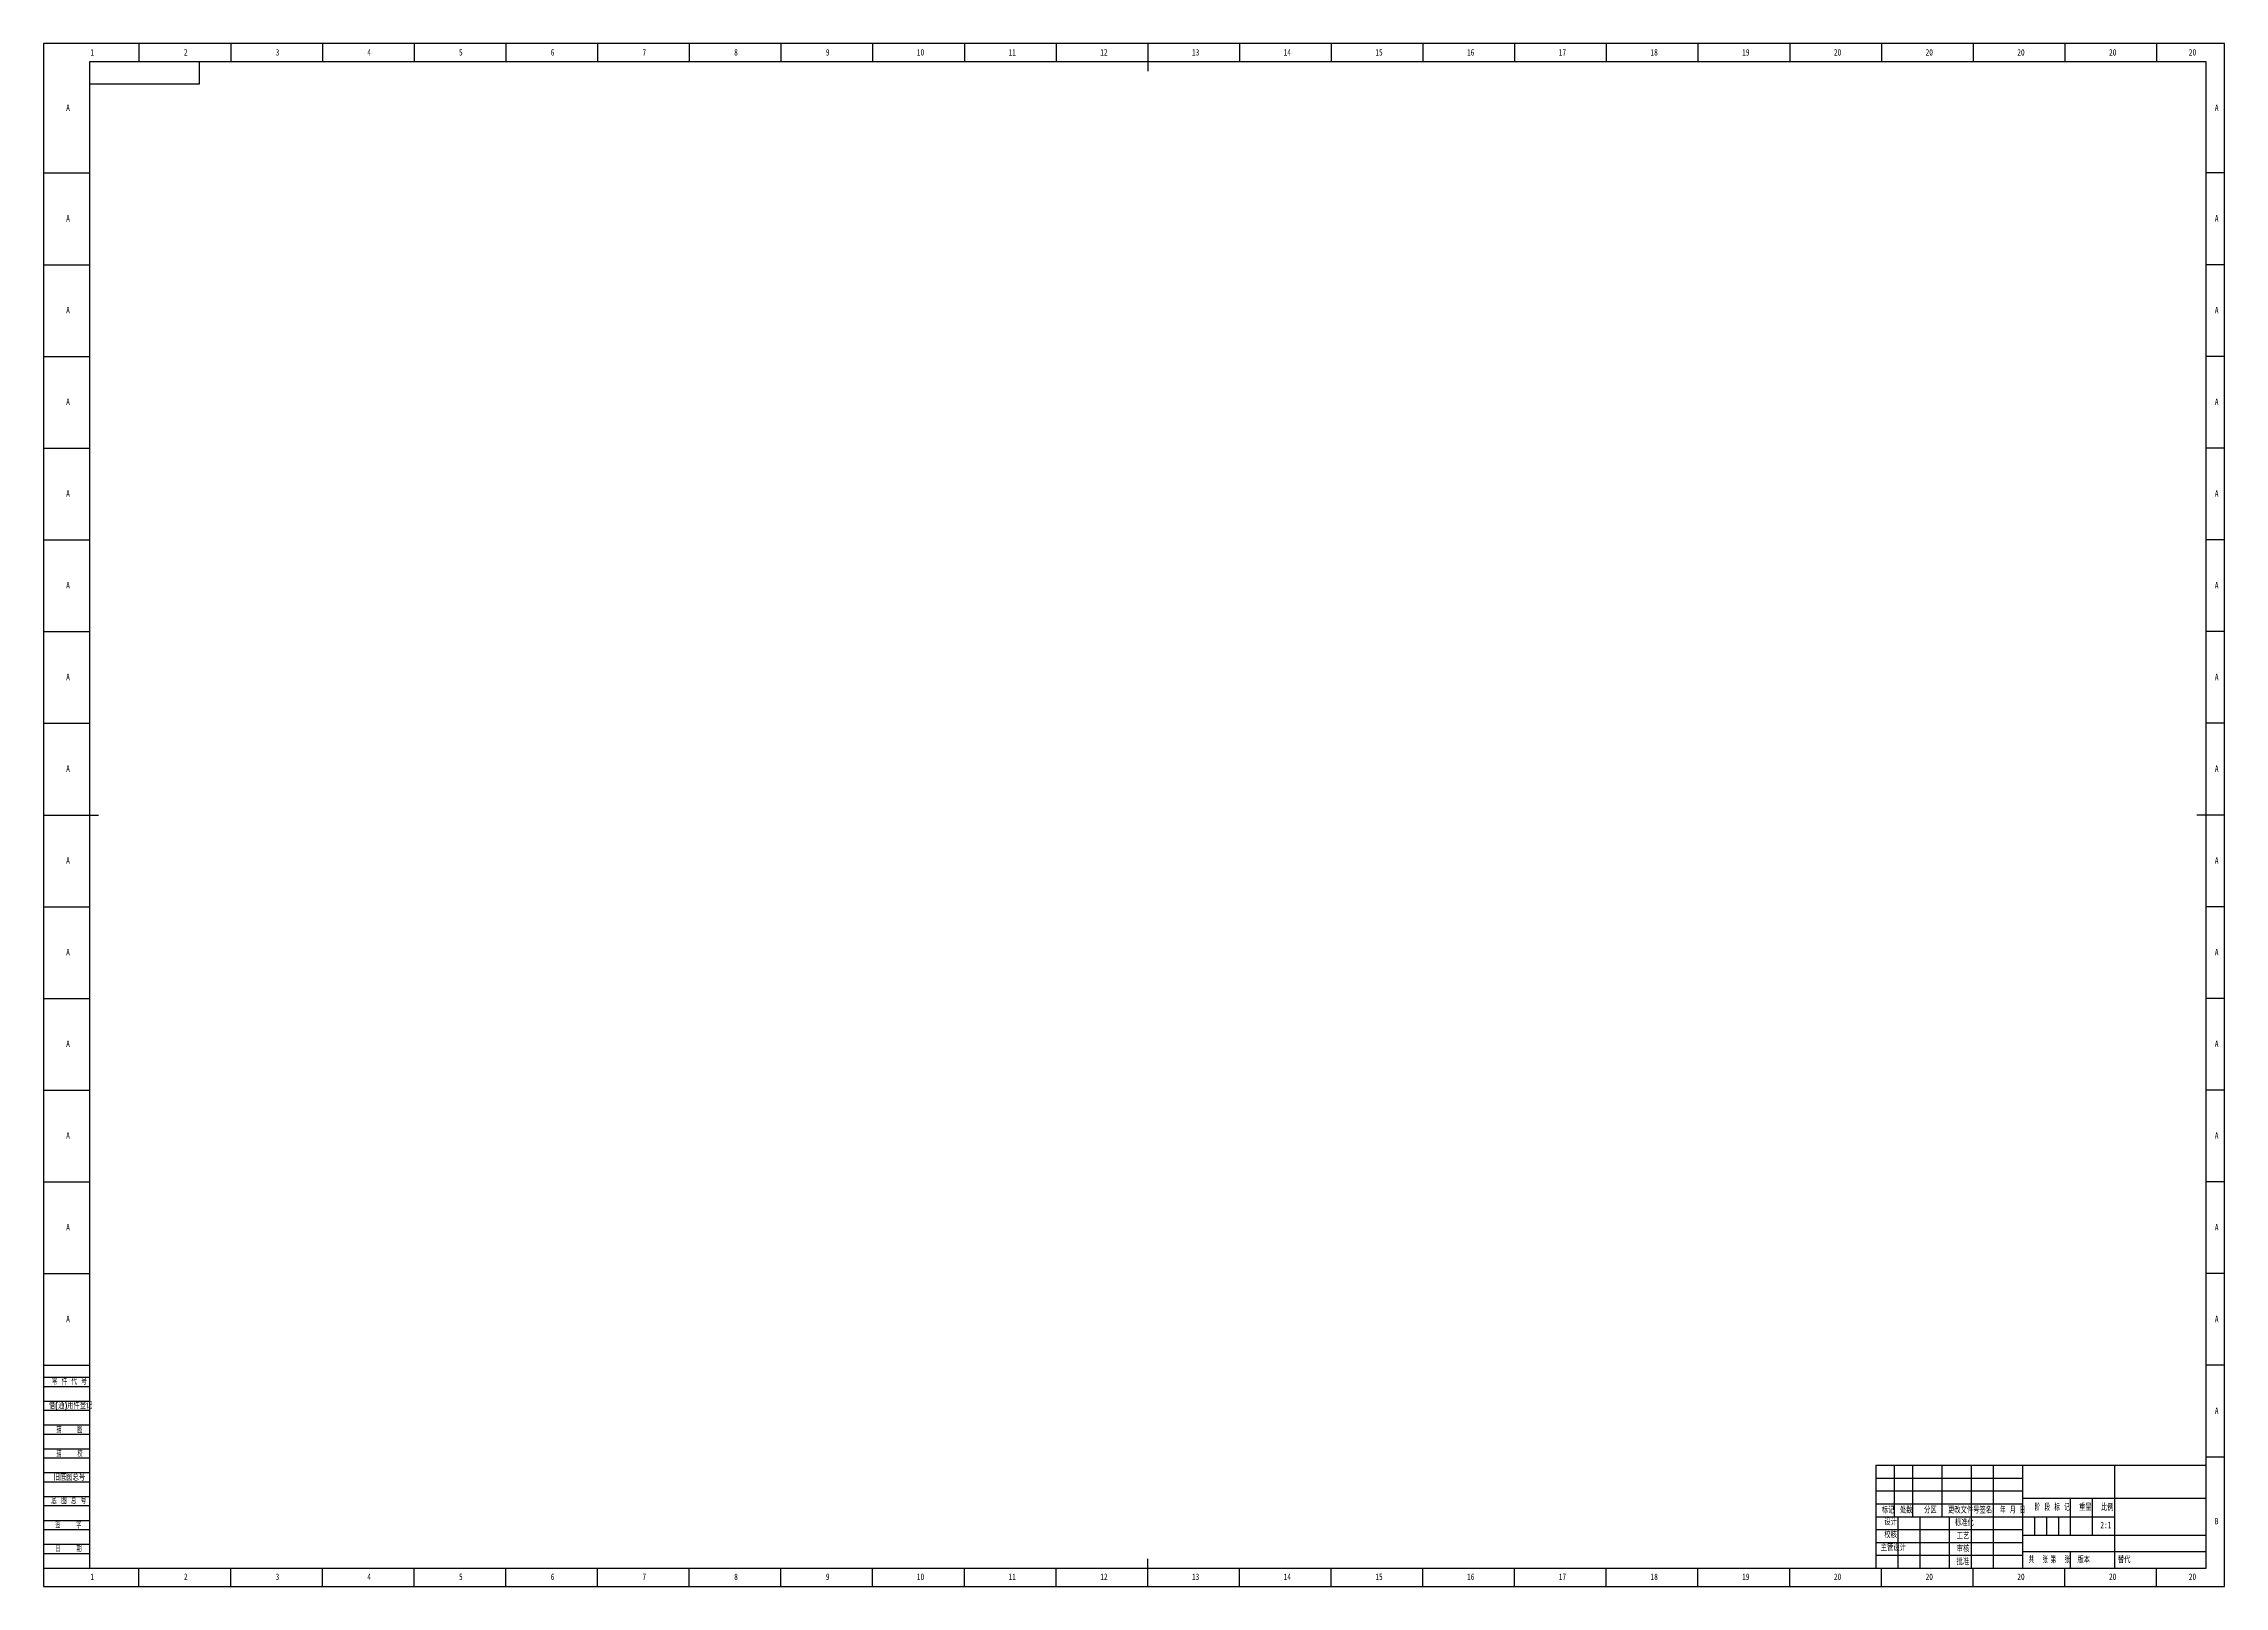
# Model space of a CAD drawing. Header units: millimetres. Extents: x 0 to 1189, y 0 to 841.
import ezdxf

# ---------------------------------------------------------------- set-up
doc = ezdxf.new("R2010")
doc.units = ezdxf.units.MM
for name, color, linetype in [('10', 7, 'Continuous'), ('5', 7, 'Continuous'), ('9', 7, 'Continuous'), ('SLD-0', 7, 'Continuous')]:
    doc.layers.add(name, color=color, linetype=linetype)
doc.styles.add('SLDTEXTSTYLE0', font='TXT', dxfattribs={"width": 0.7, "bigfont": 'bigfont'})
doc.styles.add('SLDTEXTSTYLE1', font='TXT', dxfattribs={"width": 0.6, "bigfont": 'bigfont'})
doc.styles.add('SLDTEXTSTYLE2', font='TXT', dxfattribs={"width": 0.614286, "bigfont": 'bigfont'})
doc.styles.add('SLDTEXTSTYLE3', font='TXT', dxfattribs={"width": 0.62, "bigfont": 'bigfont'})
doc.styles.add('SLDTEXTSTYLE4', font='TXT', dxfattribs={"width": 0.566667, "bigfont": 'bigfont'})
doc.styles.add('SLDTEXTSTYLE5', font='TXT', dxfattribs={"width": 0.7})

msp = doc.modelspace()

# ---------------------------------------------------------------- linework, layer by layer
at = {"layer": '5', "color": 7}
for p, q in [((1189, 841), (0, 841)), ((0, 841), (0, 0)), ((1189, 0), (1189, 841)), ((0, 114), (25, 114)), ((0, 109), (25, 109)), ((0, 101), (25, 101)), ((0, 96), (25, 96)), ((0, 88), (25, 88)), ((0, 83), (25, 83)), ((0, 75), (25, 75)), ((0, 70), (25, 70)), ((0, 62), (25, 62)), ((0, 57), (25, 57)), ((0, 49), (25, 49)), ((999, 59), (1079, 59)), ((999, 52), (1079, 52)), ((0, 44), (25, 44)), ((0, 36), (25, 36)), ((1085.5, 38), (1085.5, 28)), ((1092, 38), (1092, 28)), ((1098.5, 38), (1098.5, 28)), ((0, 31), (25, 31)), ((0, 23), (25, 23)), ((0, 18), (25, 18)), ((0, 0), (1189, 0))]:
    msp.add_line(p, q, dxfattribs=at)
at = {"layer": '5'}
for p, q in [((52, 841), (52, 831.1)), ((102, 841), (102, 831.1)), ((152, 841), (152, 831.1)), ((202, 841), (202, 831.1)), ((252, 841), (252, 831.1)), ((302, 841), (302, 831.1)), ((352, 841), (352, 831.1)), ((402, 841), (402, 831.1)), ((452, 841), (452, 831.1)), ((502, 841), (502, 831.1)), ((552, 841), (552, 831.1)), ((652, 841), (652, 831.1)), ((702, 841), (702, 831.1)), ((752, 841), (752, 831.1)), ((802, 841), (802, 831.1)), ((852, 841), (852, 831.1)), ((902, 841), (902, 831.1)), ((952, 841), (952, 831.1)), ((1002, 841), (1002, 831.1)), ((1052, 841), (1052, 831.1)), ((1102, 841), (1102, 831.1)), ((1152, 841), (1152, 831.1)), ((0, 770.5), (25, 770.5)), ((1189, 770.5), (1179, 770.5)), ((0, 720.5), (25, 720.5)), ((1189, 720.5), (1179, 720.5)), ((0, 670.5), (25, 670.5)), ((1189, 670.5), (1179, 670.5)), ((0, 620.5), (25, 620.5)), ((1189, 620.5), (1179, 620.5)), ((0, 570.5), (25, 570.5)), ((1189, 570.5), (1179, 570.5)), ((0, 520.5), (25, 520.5)), ((1189, 520.5), (1179, 520.5)), ((0, 470.5), (25, 470.5)), ((1189, 470.5), (1179, 470.5)), ((0, 370.5), (25, 370.5)), ((1189, 370.5), (1179, 370.5)), ((0, 320.5), (25, 320.5)), ((1189, 320.5), (1179, 320.5)), ((0, 270.5), (25, 270.5)), ((1189, 270.5), (1179, 270.5)), ((0, 220.5), (25, 220.5)), ((1189, 220.5), (1179, 220.5)), ((0, 170.5), (25, 170.5)), ((1189, 170.5), (1179, 170.5)), ((0, 120.5), (25, 120.5)), ((1189, 120.5), (1179, 120.5)), ((1189, 70.5), (1179, 70.5)), ((52, 0), (52, 10)), ((102, 0), (102, 10)), ((152, 0), (152, 10)), ((202, 0), (202, 10)), ((252, 0), (252, 10)), ((302, 0), (302, 10)), ((352, 0), (352, 10)), ((402, 0), (402, 10)), ((452, 0), (452, 10)), ((502, 0), (502, 10)), ((552, 0), (552, 10)), ((652, 0), (652, 10)), ((702, 0), (702, 10)), ((752, 0), (752, 10)), ((802, 0), (802, 10)), ((852, 0), (852, 10)), ((902, 0), (902, 10)), ((952, 0), (952, 10)), ((1002, 0), (1002, 10)), ((1052, 0), (1052, 10)), ((1102, 0), (1102, 10)), ((1152, 0), (1152, 10))]:
    msp.add_line(p, q, dxfattribs=at)
at = {"layer": '5', "lineweight": 25}
for p, q in [((602, 841), (602, 826)), ((0, 420.5), (30, 420.5)), ((1189, 420.5), (1174, 420.5)), ((602, 0), (602, 15)), ((1105, 19), (1105, 10))]:
    msp.add_line(p, q, dxfattribs=at)
at = {"layer": '5', "color": 7, "lineweight": 25}
for p, q in [((1179, 831.1), (25, 831.1)), ((25, 831.1), (25, 10)), ((85, 819), (85, 831)), ((1179, 10), (1179, 831.1)), ((25, 819), (85, 819)), ((999, 66), (1179, 66)), ((999, 66), (999, 10)), ((1009, 66), (1009, 38)), ((1019, 66), (1019, 38)), ((1035, 66), (1035, 38)), ((1051, 66), (1051, 10)), ((1063, 66), (1063, 10)), ((1079, 66), (1079, 10)), ((1129, 66), (1129, 38)), ((1079, 48), (1179, 48)), ((1105, 48), (1105, 28)), ((1117, 48), (1117, 28)), ((999, 45), (1079, 45)), ((999, 38), (1129, 38)), ((1011, 38), (1011, 10)), ((1023, 38), (1023, 10)), ((1039, 38), (1039, 10)), ((1129, 38), (1129, 10)), ((999, 31), (1079, 31)), ((999, 24), (1079, 24)), ((1079, 28), (1179, 28)), ((999, 17), (1079, 17)), ((1079, 19), (1179, 19)), ((0, 10), (1179, 10))]:
    msp.add_line(p, q, dxfattribs=at)

# ---------------------------------------------------------------- texts
at = {"layer": '10', "char_height": 3.5, "attachment_point": 2}
for s, insert, style in [('1', (26.5, 838), 'SLDTEXTSTYLE5'), ('2', (77.5, 838), 'SLDTEXTSTYLE5'), ('3', (127.5, 838), 'SLDTEXTSTYLE5'), ('4', (177.5, 838), 'SLDTEXTSTYLE5'), ('5', (227.5, 838), 'SLDTEXTSTYLE5'), ('6', (277.5, 838), 'SLDTEXTSTYLE5'), ('7', (327.5, 838), 'SLDTEXTSTYLE5'), ('8', (377.5, 838), 'SLDTEXTSTYLE5'), ('9', (427.5, 838), 'SLDTEXTSTYLE5'), ('10', (478.1, 838), 'SLDTEXTSTYLE5'), ('11', (528.1, 838), 'SLDTEXTSTYLE5'), ('12', (578.1, 838), 'SLDTEXTSTYLE5'), ('13', (628.1, 838), 'SLDTEXTSTYLE5'), ('14', (678.1, 838), 'SLDTEXTSTYLE5'), ('15', (728.1, 838), 'SLDTEXTSTYLE5'), ('16', (778.1, 838), 'SLDTEXTSTYLE5'), ('17', (828.1, 838), 'SLDTEXTSTYLE5'), ('18', (878.1, 838), 'SLDTEXTSTYLE5'), ('19', (928.1, 838), 'SLDTEXTSTYLE5'), ('20', (978.1, 838), 'SLDTEXTSTYLE5'), ('20', (1028.1, 838), 'SLDTEXTSTYLE5'), ('20', (1078.1, 838), 'SLDTEXTSTYLE5'), ('20', (1128.1, 838), 'SLDTEXTSTYLE5'), ('20', (1171.6, 838), 'SLDTEXTSTYLE5'), ('A', (13.3, 807.8), 'SLDTEXTSTYLE5'), ('A', (1184.8, 807.8), 'SLDTEXTSTYLE5'), ('A', (13.3, 747.5), 'SLDTEXTSTYLE5'), ('A', (1184.8, 747.5), 'SLDTEXTSTYLE5'), ('A', (13.3, 697.5), 'SLDTEXTSTYLE5'), ('A', (1184.8, 697.5), 'SLDTEXTSTYLE5'), ('A', (13.3, 647.5), 'SLDTEXTSTYLE5'), ('A', (1184.8, 647.5), 'SLDTEXTSTYLE5'), ('A', (13.3, 597.5), 'SLDTEXTSTYLE5'), ('A', (1184.8, 597.5), 'SLDTEXTSTYLE5'), ('A', (13.3, 547.5), 'SLDTEXTSTYLE5'), ('A', (1184.8, 547.5), 'SLDTEXTSTYLE5'), ('A', (13.3, 497.5), 'SLDTEXTSTYLE5'), ('A', (1184.8, 497.5), 'SLDTEXTSTYLE5'), ('A', (13.3, 447.5), 'SLDTEXTSTYLE5'), ('A', (1184.8, 447.5), 'SLDTEXTSTYLE5'), ('A', (13.3, 397.5), 'SLDTEXTSTYLE5'), ('A', (1184.8, 397.5), 'SLDTEXTSTYLE5'), ('A', (13.3, 347.5), 'SLDTEXTSTYLE5'), ('A', (1184.8, 347.5), 'SLDTEXTSTYLE5'), ('A', (13.3, 297.5), 'SLDTEXTSTYLE5'), ('A', (1184.8, 297.5), 'SLDTEXTSTYLE5'), ('A', (13.3, 247.5), 'SLDTEXTSTYLE5'), ('A', (1184.8, 247.5), 'SLDTEXTSTYLE5'), ('A', (13.3, 197.5), 'SLDTEXTSTYLE5'), ('A', (1184.8, 197.5), 'SLDTEXTSTYLE5'), ('A', (13.3, 147.5), 'SLDTEXTSTYLE5'), ('A', (1184.8, 147.5), 'SLDTEXTSTYLE5'), ('A', (1184.8, 97.5), 'SLDTEXTSTYLE5'), ('B', (1184.8, 37.3), 'SLDTEXTSTYLE5'), ('校核', (1007, 29.9), 'SLDTEXTSTYLE0'), ('主管设计', (1008.5, 22.8), 'SLDTEXTSTYLE0'), ('1', (26.5, 7), 'SLDTEXTSTYLE5'), ('2', (77.5, 7), 'SLDTEXTSTYLE5'), ('3', (127.5, 7), 'SLDTEXTSTYLE5'), ('4', (177.5, 7), 'SLDTEXTSTYLE5'), ('5', (227.5, 7), 'SLDTEXTSTYLE5'), ('6', (277.5, 7), 'SLDTEXTSTYLE5'), ('7', (327.5, 7), 'SLDTEXTSTYLE5'), ('8', (377.5, 7), 'SLDTEXTSTYLE5'), ('9', (427.5, 7), 'SLDTEXTSTYLE5'), ('10', (478.1, 7), 'SLDTEXTSTYLE5'), ('11', (528.1, 7), 'SLDTEXTSTYLE5'), ('12', (578.1, 7), 'SLDTEXTSTYLE5'), ('13', (628.1, 7), 'SLDTEXTSTYLE5'), ('14', (678.1, 7), 'SLDTEXTSTYLE5'), ('15', (728.1, 7), 'SLDTEXTSTYLE5'), ('16', (778.1, 7), 'SLDTEXTSTYLE5'), ('17', (828.1, 7), 'SLDTEXTSTYLE5'), ('18', (878.1, 7), 'SLDTEXTSTYLE5'), ('19', (928.1, 7), 'SLDTEXTSTYLE5'), ('20', (978.1, 7), 'SLDTEXTSTYLE5'), ('20', (1028.1, 7), 'SLDTEXTSTYLE5'), ('20', (1078.1, 7), 'SLDTEXTSTYLE5'), ('20', (1128.1, 7), 'SLDTEXTSTYLE5'), ('20', (1171.6, 7), 'SLDTEXTSTYLE5')]:
    msp.add_mtext(s, dxfattribs=dict(at, insert=insert, style=style))
at = {"layer": '10', "color": 7, "insert": (1112.3, 16.2), "char_height": 3.5, "attachment_point": 2, "style": 'SLDTEXTSTYLE0'}
msp.add_mtext('版本', dxfattribs=at)
at = {"layer": '9', "color": 7, "char_height": 3.5}
for s, insert, attachment_point, style in [('零 件 代 号', (4.5, 113.4), 1, 'SLDTEXTSTYLE2'), ('借(通)用件登记', (2.9, 100.3), 1, 'SLDTEXTSTYLE0'), ('描    图', (14.1, 87.2), 2, 'SLDTEXTSTYLE4'), ('描    校', (14.1, 74.1), 2, 'SLDTEXTSTYLE4'), ('旧底图总号', (5.5, 61.2), 1, 'SLDTEXTSTYLE0'), ('底 图 总 号', (4.2, 48.4), 1, 'SLDTEXTSTYLE2'), ('标记', (1005.6, 43.3), 2, 'SLDTEXTSTYLE0'), ('设计', (1007, 36.8), 2, 'SLDTEXTSTYLE0'), ('处数', (1015.5, 43.3), 2, 'SLDTEXTSTYLE0'), ('分区', (1028.7, 43.3), 2, 'SLDTEXTSTYLE0'), ('更改文件号', (1046.9, 43.3), 2, 'SLDTEXTSTYLE0'), ('标准化', (1047.2, 36.4), 2, 'SLDTEXTSTYLE0'), ('签名', (1058.9, 43.3), 2, 'SLDTEXTSTYLE0'), ('年 月 日', (1073.6, 43.3), 2, 'SLDTEXTSTYLE3'), ('阶 段 标 记', (1095.1, 44.8), 2, 'SLDTEXTSTYLE2'), ('重量', (1113.2, 44.8), 2, 'SLDTEXTSTYLE0'), ('比例', (1125.1, 44.8), 2, 'SLDTEXTSTYLE0'), ('签    字', (13.5, 35.2), 2, 'SLDTEXTSTYLE4'), ('工艺', (1046.5, 29.2), 2, 'SLDTEXTSTYLE0'), ('日    期', (13.6, 22.2), 2, 'SLDTEXTSTYLE4'), ('批准', (1046.4, 15.2), 2, 'SLDTEXTSTYLE0'), ('审核', (1046.5, 22.2), 2, 'SLDTEXTSTYLE0'), ('共  张', (1087.5, 16.2), 2, 'SLDTEXTSTYLE1'), ('第  张', (1099.5, 16.2), 2, 'SLDTEXTSTYLE1')]:
    msp.add_mtext(s, dxfattribs=dict(at, insert=insert, attachment_point=attachment_point, style=style))
at = {"layer": 'SLD-0', "char_height": 3.5}
for s, insert, attachment_point, style in [('2:1', (1124.4, 35.2), 2, 'SLDTEXTSTYLE5'), ('替代', (1130.9, 16.2), 1, 'SLDTEXTSTYLE0')]:
    msp.add_mtext(s, dxfattribs=dict(at, insert=insert, attachment_point=attachment_point, style=style))

doc.saveas('drawing.dxf')
